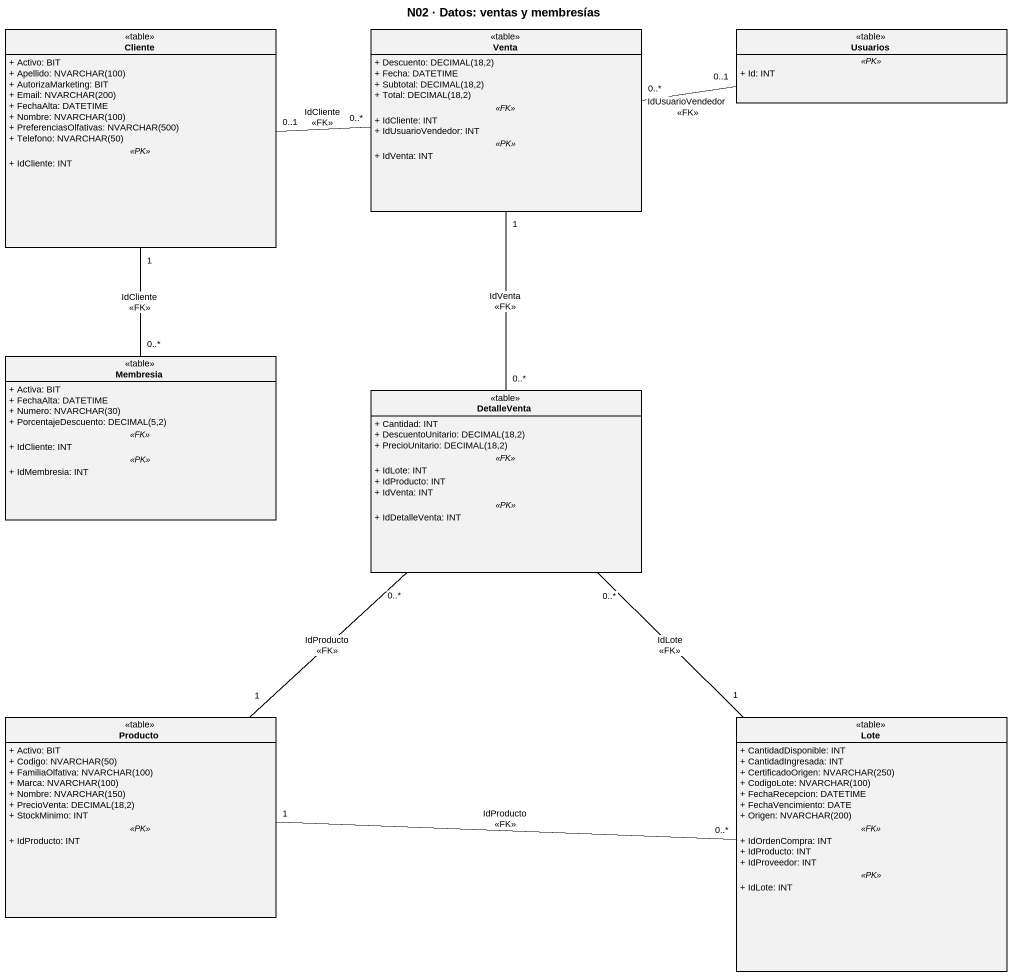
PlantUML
@startuml
title N02 · Datos: ventas y membresías
hide circle
hide empty members
skinparam classAttributeIconSize 0
class Cliente <<table>> {
  + Activo: BIT
  {field} + Apellido: NVARCHAR(100)
  + AutorizaMarketing: BIT
  {field} + Email: NVARCHAR(200)
  + FechaAlta: DATETIME
  {field} + Nombre: NVARCHAR(100)
  {field} + PreferenciasOlfativas: NVARCHAR(500)
  {field} + Telefono: NVARCHAR(50)
  .. <<PK>> ..
  + IdCliente: INT
}
class Venta <<table>> {
  {field} + Descuento: DECIMAL(18,2)
  + Fecha: DATETIME
  {field} + Subtotal: DECIMAL(18,2)
  {field} + Total: DECIMAL(18,2)
  .. <<FK>> ..
  + IdCliente: INT
  + IdUsuarioVendedor: INT
  .. <<PK>> ..
  + IdVenta: INT
}
class Usuarios <<table>> {
  .. <<PK>> ..
  + Id: INT
}
class Membresia <<table>> {
  + Activa: BIT
  + FechaAlta: DATETIME
  {field} + Numero: NVARCHAR(30)
  {field} + PorcentajeDescuento: DECIMAL(5,2)
  .. <<FK>> ..
  + IdCliente: INT
  .. <<PK>> ..
  + IdMembresia: INT
}
class DetalleVenta <<table>> {
  + Cantidad: INT
  {field} + DescuentoUnitario: DECIMAL(18,2)
  {field} + PrecioUnitario: DECIMAL(18,2)
  .. <<FK>> ..
  + IdLote: INT
  + IdProducto: INT
  + IdVenta: INT
  .. <<PK>> ..
  + IdDetalleVenta: INT
}
class Producto <<table>> {
  + Activo: BIT
  {field} + Codigo: NVARCHAR(50)
  {field} + FamiliaOlfativa: NVARCHAR(100)
  {field} + Marca: NVARCHAR(100)
  {field} + Nombre: NVARCHAR(150)
  {field} + PrecioVenta: DECIMAL(18,2)
  + StockMinimo: INT
  .. <<PK>> ..
  + IdProducto: INT
}
class Lote <<table>> {
  + CantidadDisponible: INT
  + CantidadIngresada: INT
  {field} + CertificadoOrigen: NVARCHAR(250)
  {field} + CodigoLote: NVARCHAR(100)
  + FechaRecepcion: DATETIME
  + FechaVencimiento: DATE
  {field} + Origen: NVARCHAR(200)
  .. <<FK>> ..
  + IdOrdenCompra: INT
  + IdProducto: INT
  + IdProveedor: INT
  .. <<PK>> ..
  + IdLote: INT
}
Venta "0..*" -left- "0..1" Cliente : IdCliente\n<<FK>>
Venta "0..*" -right- "0..1" Usuarios : IdUsuarioVendedor\n<<FK>>
Membresia "0..*" -up- "1" Cliente : IdCliente\n<<FK>>
DetalleVenta "0..*" -up- "1" Venta : IdVenta\n<<FK>>
DetalleVenta "0..*" -- "1" Producto : IdProducto\n<<FK>>
DetalleVenta "0..*" -- "1" Lote : IdLote\n<<FK>>
Lote "0..*" -left- "1" Producto : IdProducto\n<<FK>>
@enduml
